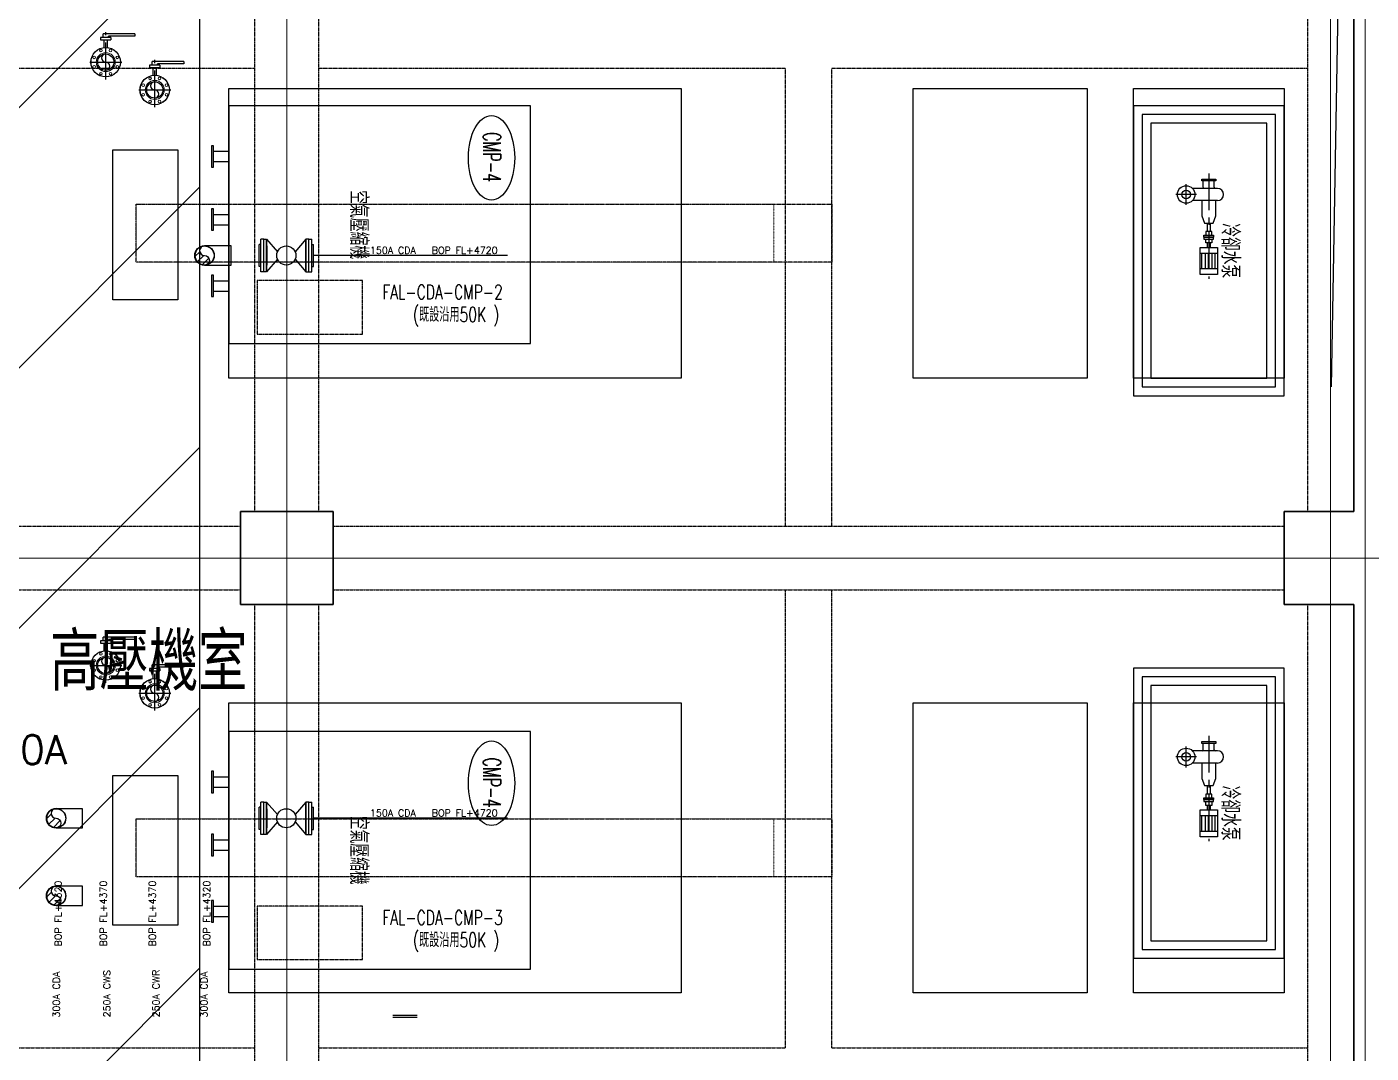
# Model space of a CAD drawing. Extents: x 0 to 160756, y 0 to 229247.
# Drawn here: x 60893 to 72485, y 81856 to 90706 of the extents above; entities that cross this region are included whole.
import ezdxf
from ezdxf.enums import TextEntityAlignment as Align
from ezdxf.xclip import XClip

# ---------------------------------------------------------------- set-up
doc = ezdxf.new("R2010")
doc.units = 0
doc.header["$LTSCALE"] = 10
doc.header["$XCLIPFRAME"] = 2
for name, pattern in [('H12設備棟3F$0$CENTERK3', [2.749, 2.5, -0.083, 0.083, -0.083]), ('H12設備棟3F$0$CENTERK5', [6.916, 6.667, -0.083, 0.083, -0.083]), ('H12設備棟3F$0$DOTK1', [0.1, 0.05, -0.05]), ('H12設備棟3F$0$HIDDEN', [0.375, 0.25, -0.125]), ('H12設備棟3F$0$STYLE_18', [0.23669, 0.118345, -0.118345]), ('XCM7P30CDA$0$CENTER', [50.8, 31.75, -6.35, 6.35, -6.35]), ('XCM7P30CDA$0$HIDDEN', [0.375, 0.25, -0.125]), ('XCM7Q30CDA-200K$0$CENTER', [50.8, 31.75, -6.35, 6.35, -6.35]), ('XCM7Q30CDA-200K$0$HIDDEN', [0.375, 0.25, -0.125])]:
    doc.linetypes.add(name, pattern=pattern)
for name, color, linetype in [('H12設備棟3F$0$ARC-BEAM', 252, 'H12設備棟3F$0$HIDDEN'), ('H12設備棟3F$0$H-SIN', 252, 'H12設備棟3F$0$CENTERK5'), ('H12設備棟3F$0$K-SIN', 252, 'H12設備棟3F$0$CENTERK3'), ('H12設備棟3F$0$KABE1', 252, 'Continuous'), ('H12設備棟3F$0$SETUBID', 252, 'H12設備棟3F$0$DOTK1'), ('H12設備棟3F$0$TEXT2', 252, 'Continuous'), ('H12設備棟3F$0$\uf4c9\ue50a', 252, 'Continuous'), ('XCM7P30CDA$0$CCL', 252, 'XCM7P30CDA$0$CENTER'), ('XCM7P30CDA$0$M-CWTR-CENT', 252, 'XCM7P30CDA$0$CENTER'), ('XCM7P30CDA$0$M-CWTR-VAVE', 252, 'Continuous'), ('XCM7P30CDA$0$U-CDA-PIPE', 252, 'Continuous'), ('XCM7P30CDA$0$U-CDA-PIPE 2', 252, 'Continuous'), ('XCM7P30CDA$0$U-CDA-TXT-01', 252, 'Continuous'), ('XCM7Q30CDA-200K$0$UER-FUTUER', 9, 'Continuous'), ('XCM7Q30CDA-200K$0$搬運通道', 2, 'Continuous')]:
    doc.layers.add(name, color=color, linetype=linetype)
doc.layers.add('H12設備棟3F$0$MENSEKI', color=252, linetype='Continuous', plot=False)
doc.layers.add('XCM7P30CDA$0$M-PIPE-32_4C CONDENSER WATER SUPPLY-1', color=252, linetype='Continuous', lineweight=5)
doc.layers.add('XCM7P30CDA$0$M-PIPE-38_4C CONDENSER WATER RETURN-1', color=252, linetype='Continuous', lineweight=5)
doc.styles.add('H12設備棟3F$0$型式1', font='simplex.shx', dxfattribs={"width": 0.85, "bigfont": 'chineset.shx'})
doc.styles.add('XCM7P30CDA$0$aa-txt', font='simplex.shx', dxfattribs={"width": 0.8, "bigfont": 'chineset.shx'})
doc.styles.add('XCM7P30CDA$0$Standard', font='txt.shx', dxfattribs={"bigfont": 'chineset.shx'})
doc.styles.add('XCM7Q30CDA-200K$0$aa-txt', font='simplex.shx', dxfattribs={"width": 0.8, "bigfont": 'chineset.shx'})
doc.styles.add('XCM7Q30CDA-200K$0$CHINA', font='simplex.shx', dxfattribs={"width": 0.8, "bigfont": 'china.shx'})
doc.styles.add('XCM7Q30CDA-200K$0$SIMPLEX', font='simplex.shx', dxfattribs={"width": 0.6})

# ---------------------------------------------------------------- blocks, each defined once
blk = doc.blocks.new('H12設備棟3F')
at = {"layer": 'H12設備棟3F$0$ARC-BEAM'}
for p, q in [((62860.2, 86525.3), (62860.2, 94575.3)), ((63410.2, 86525.3), (63410.2, 94575.3)), ((71935.2, 94575.3), (71935.2, 86525.3)), ((58835.2, 90350.3), (62860.2, 90350.3)), ((63410.2, 90350.3), (67435.2, 90350.3)), ((67435.2, 86400.3), (67435.2, 90350.3)), ((67835.2, 90350.3), (71935.2, 90350.3)), ((67835.2, 86400.3), (67835.2, 90350.3)), ((61835.2, 89175.3), (67835.2, 89175.3)), ((61835.2, 88675.3), (61835.2, 89175.3)), ((67835.2, 89175.3), (67835.2, 88675.3)), ((67835.2, 88675.3), (61835.2, 88675.3)), ((54535.2, 86400.3), (62735.2, 86400.3)), ((63535.2, 86400.3), (71735.2, 86400.3)), ((54535.2, 85850.3), (62735.2, 85850.3)), ((63535.2, 85850.3), (71735.2, 85850.3)), ((67435.2, 81900.3), (67435.2, 85850.3)), ((67835.2, 81900.3), (67835.2, 85850.3)), ((62860.2, 77675.3), (62860.2, 85725.3)), ((63410.2, 77675.3), (63410.2, 85725.3)), ((71935.2, 85725.3), (71935.2, 77675.3)), ((61835.2, 83875.3), (67835.2, 83875.3)), ((61835.2, 83375.3), (61835.2, 83875.3)), ((67835.2, 83875.3), (67835.2, 83375.3)), ((67835.2, 83375.3), (61835.2, 83375.3)), ((58835.2, 81900.3), (62860.2, 81900.3)), ((63410.2, 81900.3), (67435.2, 81900.3)), ((67835.2, 81900.3), (71935.2, 81900.3))]:
    blk.add_line(p, q, dxfattribs=at)
at = {"layer": 'H12設備棟3F$0$H-SIN', "lineweight": 5}
for p, q in [((63135.2, 61882.1), (63135.2, 107531.3)), ((72135.2, 61882.1), (72135.2, 107531.3)), ((31421.4, 86125.3), (81271.4, 86125.3))]:
    blk.add_line(p, q, dxfattribs=at)
at = {"layer": 'H12設備棟3F$0$K-SIN', "lineweight": 5}
blk.add_line((72435.2, 62779.5), (72435.2, 107531.3), dxfattribs=at)
at = {"layer": 'H12設備棟3F$0$KABE1', "linetype": 'Continuous', "lineweight": 30}
for p, q in [((72335.2, 94575.3), (72335.2, 86525.3)), ((62735.2, 86525.3), (63535.2, 86525.3)), ((62735.2, 85725.3), (62735.2, 86525.3)), ((63535.2, 86525.3), (63535.2, 85725.3)), ((71735.2, 86525.3), (72335.2, 86525.3)), ((71735.2, 85725.3), (71735.2, 86525.3)), ((63535.2, 85725.3), (62735.2, 85725.3)), ((72335.2, 85725.3), (71735.2, 85725.3)), ((72335.2, 85725.3), (72335.2, 77675.3))]:
    blk.add_line(p, q, dxfattribs=at)
at = {"layer": 'H12設備棟3F$0$MENSEKI'}
blk.add_lwpolyline([(72144, 87600.2), (72435.2, 104125.3)], dxfattribs=at)
at = {"layer": 'H12設備棟3F$0$SETUBID', "linetype": 'H12設備棟3F$0$STYLE_18', "lineweight": 5}
for points in [[(61835.2, 89175.3), (67335.2, 89175.3), (67335.2, 88675.3), (61835.2, 88675.3)], [(61835.2, 83875.3), (67335.2, 83875.3), (67335.2, 83375.3), (61835.2, 83375.3)]]:
    blk.add_lwpolyline(points, close=True, dxfattribs=at)
at = {"layer": 'H12設備棟3F$0$\uf4c9\ue50a'}
for points in [[(66535.2, 87675.3), (62635.2, 87675.3), (62635.2, 90175.3), (66535.2, 90175.3)], [(70035.2, 87675.3), (68535.2, 87675.3), (68535.2, 90175.3), (70035.2, 90175.3)], [(71735.2, 87675.3), (70435.2, 87675.3), (70435.2, 90175.3), (71735.2, 90175.3)], [(66535.2, 82375.3), (62635.2, 82375.3), (62635.2, 84875.3), (66535.2, 84875.3)], [(70035.2, 82375.3), (68535.2, 82375.3), (68535.2, 84875.3), (70035.2, 84875.3)], [(70435.2, 82375.3), (70435.2, 84875.3), (71735.2, 84875.3), (71735.2, 82375.3)]]:
    blk.add_lwpolyline(points, close=True, dxfattribs=at)
at = {"layer": 'H12設備棟3F$0$TEXT2', "style": 'H12設備棟3F$0$型式1', "width": 0.85}
blk.add_text('高壓機室', height=500, dxfattribs=at).set_placement((61094.3, 84979.6))
blk = doc.blocks.new('XCM7Q30CDA-200K$0$PUMP-EQ-3F-TEMP')
at = {"color": 0, "linetype": 'ByBlock'}
for p, q in [((71, 47), (16, 47)), ((80, 75), (80, -141)), ((186, 75), (186, -141)), ((453, 15), (379, 15)), ((589, 15), (551, 15)), ((639, -75), (639, 75)), ((772, 54), (639, 54)), ((639, 26), (772, 26)), ((772, -75), (772, 75)), ((71, -47), (16, -47)), ((379, -15), (453, -15)), ((551, -15), (589, -15)), ((772, -3), (639, -3)), ((639, -32), (772, -32)), ((772, -60), (639, -60))]:
    blk.add_line(p, q, dxfattribs=at)
at = {"color": 9, "linetype": 'XCM7Q30CDA-200K$0$CENTER'}
for p, q in [((-49, 0), (860, 0)), ((133, -105), (133, -285)), ((223, -195), (43, -195))]:
    blk.add_line(p, q, dxfattribs=at)
at = {"color": 0, "linetype": 'ByBlock'}
for points in [[(16, 60), (16, -60), (0, -60), (0, 60)], [(501, 41), (501, -41), (485, -41), (485, 41)], [(503, 41), (503, -41), (519, -41), (519, 41)], [(822, -75), (589, -75), (589, 75), (822, 75)]]:
    blk.add_lwpolyline(points, close=True, dxfattribs=at)
for points in [[(186, -60), (318, -60), (379, -38), (379, 38), (318, 60), (186, 60)], [(485, 26), (453, 26), (453, -26), (485, -26)], [(519, 26), (551, 26), (551, -26), (519, -26)]]:
    blk.add_lwpolyline(points, dxfattribs=at)
for radius in [75.4, 37.7]:
    blk.add_circle((133, -195), radius, dxfattribs=at)
for centre, radius, start, end in [((133, 75), 53, 0, 180), ((71, 55), 8.53, 270, 0), ((71, -55), 8.53, 0, 90)]:
    blk.add_arc(centre, radius, start, end, dxfattribs=at)
blk = doc.blocks.new('XCM7Q30CDA-200K$0$S-F-80A')
at = {"color": 0, "linetype": 'ByBlock'}
blk.add_lwpolyline([(0, 92.5), (0, -92.5), (18, -92.5), (18, 92.5)], close=True, dxfattribs=at)
blk = doc.blocks.new('XCM7Q30CDA-200K$0$COMP')
at = {"color": 0, "linetype": 'ByBlock'}
for p, q in [((391, 668), (391, 800)), ((480, 668), (480, 800)), ((936, 668), (936, 800)), ((1025, 668), (1025, 800)), ((1508, 668), (1508, 800)), ((1597, 668), (1597, 800))]:
    blk.add_line(p, q, dxfattribs=at)
blk.add_lwpolyline([(2050, 800), (2050, 3400), (0, 3400), (0, 800)], close=True, dxfattribs=at)
at = {"color": 9, "linetype": 'XCM7Q30CDA-200K$0$HIDDEN'}
blk.add_lwpolyline([(1967, 1043), (1967, 1953), (1507, 1953), (1507, 1043)], close=True, dxfattribs=at)
at = {"color": 0, "linetype": 'ByBlock', "rotation": 270}
for p in [(436, 668), (980, 668), (1552, 668)]:
    blk.add_blockref('XCM7Q30CDA-200K$0$S-F-80A', p, dxfattribs=at)
blk = doc.blocks.new('XCM7Q30CDA-200K')
at = {"layer": 'XCM7Q30CDA-200K$0$搬運通道'}
h = blk.add_hatch(dxfattribs=at)
h.set_pattern_fill('ANSI31', color=256, scale=500)
h.paths.add_polyline_path([(62385, 103105), (59885, 103105), (59885, 68225), (62385, 68225)])
at = {"layer": 'XCM7Q30CDA-200K$0$UER-FUTUER'}
for p, q in [((64260, 82180), (64050, 82180)), ((64260, 82162), (64050, 82162))]:
    blk.add_line(p, q, dxfattribs=at)
for points in [[(71735, 90025), (70435, 90025), (70435, 87525), (71735, 87525)], [(71660, 89950), (70510, 89950), (70510, 87600), (71660, 87600)], [(71585, 89875), (70585, 89875), (70585, 87675), (71585, 87675)], [(61635, 89645), (62194, 89645), (62194, 88353), (61635, 88353)], [(71735, 85175), (70435, 85175), (70435, 82675), (71735, 82675)], [(71660, 85100), (70510, 85100), (70510, 82750), (71660, 82750)], [(71585, 85025), (70585, 85025), (70585, 82825), (71585, 82825)], [(61635, 84251), (62194, 84251), (62194, 82959), (61635, 82959)]]:
    blk.add_lwpolyline(points, close=True, dxfattribs=at)
for centre in [(64900, 89576), (64900, 84183)]:
    blk.add_ellipse(centre, major_axis=(0, 365), ratio=0.5476, dxfattribs=at)
at = {"layer": 'XCM7Q30CDA-200K$0$搬運通道'}
blk.add_lwpolyline([(62385, 103105), (59885, 103105), (59885, 68225), (62385, 68225)], close=True, dxfattribs=at)
at = {"layer": 'XCM7Q30CDA-200K$0$UER-FUTUER', "rotation": 270}
for name, p in [('XCM7Q30CDA-200K$0$COMP', (61835, 90024)), ('XCM7Q30CDA-200K$0$PUMP-EQ-3F-TEMP', (71085, 89393)), ('XCM7Q30CDA-200K$0$COMP', (61835, 84630)), ('XCM7Q30CDA-200K$0$PUMP-EQ-3F-TEMP', (71085, 84543))]:
    blk.add_blockref(name, p, dxfattribs=at)
at = {"layer": 'XCM7Q30CDA-200K$0$UER-FUTUER', "style": 'XCM7Q30CDA-200K$0$SIMPLEX', "width": 0.6}
for p in [(64904, 89582), (64904, 84188)]:
    blk.add_text('CMP-4', height=150, rotation=270, dxfattribs=at).set_placement(p, align=Align.MIDDLE)
at = {"layer": 'XCM7Q30CDA-200K$0$UER-FUTUER', "style": 'XCM7Q30CDA-200K$0$CHINA', "width": 0.8}
for s, p in [('空氣壓縮機', (63678, 88999)), ('冷卻水泵', (71194, 88775)), ('冷卻水泵', (71194, 83925)), ('空氣壓縮機', (63678, 83605))]:
    blk.add_text(s, height=156, rotation=270, dxfattribs=at).set_placement(p, align=Align.CENTER)
at = {"layer": 'XCM7Q30CDA-200K$0$UER-FUTUER', "style": 'XCM7Q30CDA-200K$0$aa-txt', "width": 0.7}
for s, p in [('FAL-CDA-CMP-2 ', (63958, 88356)), ('FAL-CDA-CMP-3', (63958, 82962))]:
    blk.add_text(s, height=125, dxfattribs=at).set_placement(p)
for p in [(64594, 88216), (64594, 82823)]:
    blk.add_text('(既設沿用50K )', height=125, dxfattribs=at).set_placement(p, align=Align.MIDDLE)
blk = doc.blocks.new('XCM7P30CDA$0$A$C9a307472')
at = {"layer": 'XCM7P30CDA$0$CCL'}
for p, q in [((38850, -8197), (38850, 27549)), ((47850, -8197), (47850, 27549))]:
    blk.add_line(p, q, dxfattribs=at)
blk = doc.blocks.new('XCM7P30CDA$0$22P2-SM-07-C10-001-CDA$0$F22P2-CDA-07-C10-00$0$Flange-13.98x150LB')
for centre, radius in [((0, 0), 12.7), ((-10, 4.1), 1.15), ((0, 0), 8.18), ((0, 0), 6.99), ((-4.1, 10), 1.15), ((4.1, 10), 1.15), ((10, 4.1), 1.15), ((-10, -4.1), 1.15), ((-4.1, -10), 1.15), ((4.1, -10), 1.15), ((10, -4.1), 1.15)]:
    blk.add_circle(centre, radius)
blk = doc.blocks.new('XCM7P30CDA$0$F22P2-CDA-07-C10-00$0$LRElbowDown-16.52')
for p, q in [((22.86, 8.26), (0, 8.26)), ((22.86, -8.26), (22.86, 8.26)), ((0, -8.26), (22.86, -8.26))]:
    blk.add_line(p, q)
blk.add_arc((0, 0), 8.26, 90, 270)
blk = doc.blocks.new('XCM7P30CDA$0$SL150')
for p, q in [((3.96875, 13.97), (1.42875, 13.97)), ((1.42875, -13.97), (1.42875, 13.97)), ((3.96875, -13.97), (3.96875, 13.97)), ((1.42875, 9.604375), (0, 9.604375)), ((0, -9.604375), (0, 9.604375)), ((1.42875, -9.604375), (0, -9.604375)), ((3.96875, -13.97), (1.42875, -13.97))]:
    blk.add_line(p, q)
blk = doc.blocks.new('XCM7P30CDA$0$A$C4A7C318D')
at = {"layer": 'XCM7P30CDA$0$M-CWTR-CENT'}
for p, q in [((36770, -8962), (36770, -8554)), ((36633, -8813), (36908, -8813))]:
    blk.add_line(p, q, dxfattribs=at)
at = {"layer": 'XCM7P30CDA$0$M-CWTR-VAVE'}
for p, q in [((36747, -8600), (36747, -8568)), ((37020, -8568), (36747, -8568)), ((37020, -8568), (37020, -8588)), ((36725, -8600), (36725, -8620)), ((36815, -8600), (36725, -8600)), ((36725, -8620), (36815, -8620)), ((36756, -8687), (36756, -8620)), ((36785, -8687), (36785, -8620)), ((36794, -8600), (36794, -8588)), ((37020, -8588), (36794, -8588)), ((36815, -8600), (36815, -8620))]:
    blk.add_line(p, q, dxfattribs=at)
for radius in [127, 70.6]:
    blk.add_circle((36770, -8813), radius, dxfattribs=at)
for centre, start, end in [((36770, -8777), 90, 270), ((36770, -8848), 270, 90)]:
    blk.add_arc(centre, 35.3, start, end, dxfattribs=at)
blk = doc.blocks.new('XCM7P30CDA$0$A$Cfda3b9ca')
at = {"layer": 'XCM7P30CDA$0$U-CDA-PIPE 2'}
h = blk.add_hatch(dxfattribs=at)
h.set_pattern_fill('ANSI31', color=256, scale=15, style=0)
h.set_pattern_definition([(45, (-38333.75, -64080.742), (-33.67596, 33.67596), [])])
edge = h.paths.add_edge_path()
edge.add_arc((0, 0), 84.1, 90, 270)
edge.add_arc((0, -42), 42.1, 270, 450)
edge.add_arc((0, 42), 42.1, 90, 270, ccw=False)
blk.add_lwpolyline([(0, -84, -1), (0, 84, 1), (0, 0, -1)], format="xyb", close=True, dxfattribs=at)
for radius in [84.1, 82.6]:
    blk.add_circle((0, 0), radius, dxfattribs=at)
blk = doc.blocks.new('XCM7P30CDA')
at = {"layer": 'XCM7P30CDA$0$U-CDA-PIPE'}
for p, q in [((62965, 88651.4), (62965, 88816.6)), ((62965, 83798.4), (62965, 83963.6))]:
    blk.add_line(p, q, dxfattribs=at)
for points in [[(62935.3, 88873.7), (62960.7, 88873.7), (62960.7, 88594.3), (62935.3, 88594.3)], [(63325.3, 88873.7), (63299.9, 88873.7), (63299.9, 88594.3), (63325.3, 88594.3)], [(62935.3, 84020.7), (62960.7, 84020.7), (62960.7, 83741.3), (62935.3, 83741.3)], [(63325.3, 84020.7), (63299.9, 84020.7), (63299.9, 83741.3), (63325.3, 83741.3)]]:
    blk.add_lwpolyline(points, close=True, dxfattribs=at)
for points in [[(63054.3, 88701.8), (62960.7, 88594.3), (62960.7, 88873.7), (63054.3, 88766.2)], [(63206.4, 88701.8), (63299.9, 88594.3), (63299.9, 88873.7), (63206.4, 88766.2)], [(63054.3, 83848.8), (62960.7, 83741.3), (62960.7, 84020.7), (63054.3, 83913.2)], [(63206.4, 83848.8), (63299.9, 83741.3), (63299.9, 84020.7), (63206.4, 83913.2)]]:
    blk.add_lwpolyline(points, dxfattribs=at)
for centre in [(63130.3, 88734), (63130.3, 83881)]:
    blk.add_circle(centre, 82.6, dxfattribs=at)
at = {"layer": 'XCM7P30CDA$0$U-CDA-PIPE 2', "color": 1, "linetype": 'XCM7P30CDA$0$HIDDEN'}
for centre in [(62424.8, 88734), (61145, 83881), (61145, 83212.3)]:
    blk.add_circle(centre, 82.6, dxfattribs=at)
at = {"layer": 'XCM7P30CDA$0$U-CDA-TXT-01'}
for p, q in [((65037.3, 88734), (63365, 88734)), ((65037.3, 83881), (63365, 83881))]:
    blk.add_line(p, q, dxfattribs=at)
at = {"color": 4}
ref = blk.add_blockref('XCM7P30CDA$0$A$C9a307472', (24285.2, 95852.5), dxfattribs=at)
XClip(ref).set_block_clipping_path([(28505.8252583833, 11204.571428573), (50624.999999999, 21456.3991779214)])
for p in [(62424.8, 88734), (61145, 83881), (61145, 83212.3)]:
    blk.add_blockref('XCM7P30CDA$0$A$Cfda3b9ca', p)
at = {"layer": 'XCM7P30CDA$0$M-PIPE-32_4C CONDENSER WATER SUPPLY-1'}
for p in [(24802.7, 99214.5), (24802.7, 94011.5)]:
    blk.add_blockref('XCM7P30CDA$0$A$C4A7C318D', p, dxfattribs=at)
at = {"layer": 'XCM7P30CDA$0$M-PIPE-32_4C CONDENSER WATER SUPPLY-1', "xscale": 10, "yscale": 10, "zscale": 10, "rotation": 180}
for p in [(61573.1, 90401.7), (61573.1, 85198.7)]:
    blk.add_blockref('XCM7P30CDA$0$22P2-SM-07-C10-001-CDA$0$F22P2-CDA-07-C10-00$0$Flange-13.98x150LB', p, dxfattribs=at)
at = {"layer": 'XCM7P30CDA$0$M-PIPE-38_4C CONDENSER WATER RETURN-1'}
for p in [(25225.7, 98974.5), (25225.7, 93771.5)]:
    blk.add_blockref('XCM7P30CDA$0$A$C4A7C318D', p, dxfattribs=at)
at = {"layer": 'XCM7P30CDA$0$M-PIPE-38_4C CONDENSER WATER RETURN-1', "xscale": 10, "yscale": 10, "zscale": 10, "rotation": 180}
for p in [(61996.2, 90161.7), (61996.2, 84958.7)]:
    blk.add_blockref('XCM7P30CDA$0$22P2-SM-07-C10-001-CDA$0$F22P2-CDA-07-C10-00$0$Flange-13.98x150LB', p, dxfattribs=at)
at = {"layer": 'XCM7P30CDA$0$U-CDA-PIPE', "yscale": 10, "zscale": 10}
for name, p, xscale in [('XCM7P30CDA$0$F22P2-CDA-07-C10-00$0$LRElbowDown-16.52', (62424.8, 88734), 10), ('XCM7P30CDA$0$SL150', (62895.6, 88734), 10), ('XCM7P30CDA$0$SL150', (63365, 88734), -10), ('XCM7P30CDA$0$F22P2-CDA-07-C10-00$0$LRElbowDown-16.52', (61145, 83881), 10), ('XCM7P30CDA$0$SL150', (62895.6, 83881), 10), ('XCM7P30CDA$0$SL150', (63365, 83881), -10), ('XCM7P30CDA$0$F22P2-CDA-07-C10-00$0$LRElbowDown-16.52', (61145, 83212.3), 10)]:
    blk.add_blockref(name, p, dxfattribs=dict(at, xscale=xscale))
at = {"style": 'XCM7P30CDA$0$Standard'}
blk.add_text('150A', height=250, dxfattribs=at).set_placement((60404.7, 84347.2))
at = {"layer": 'XCM7P30CDA$0$U-CDA-TXT-01', "style": 'XCM7P30CDA$0$aa-txt'}
for s, p in [('150A CDA  ', (63851.3, 88749.4)), ('BOP FL+4720', (64384.7, 88749.4)), ('150A CDA  ', (63851.3, 83896.4)), ('BOP FL+4720', (64384.7, 83896.4))]:
    blk.add_text(s, height=60, dxfattribs=at).set_placement(p)
for s, p in [('BOP FL+4320', (61192.9, 82775.3)), ('BOP FL+4370', (61582.8, 82775.3)), ('BOP FL+4370', (62005.8, 82775.3)), ('BOP FL+4320', (62472.7, 82775.3)), ('300A CDA  ', (61178.1, 82162.5)), ('250A CWS ', (61612.6, 82163.6)), ('250A CWR ', (62036.4, 82163.6)), ('300A CDA  ', (62450.7, 82162.5))]:
    blk.add_text(s, height=60, rotation=90, dxfattribs=at).set_placement(p)

msp = doc.modelspace()

# ---------------------------------------------------------------- block references
for name in ['XCM7P30CDA', 'XCM7Q30CDA-200K']:
    msp.add_blockref(name, (0, 0))
ref = msp.add_blockref('H12設備棟3F', (0, 0))
XClip(ref).set_block_clipping_path([(52480.8428845762, 60066.8604644329), (84559.6547477046, 105824.4625800119)])

doc.saveas('drawing.dxf')
